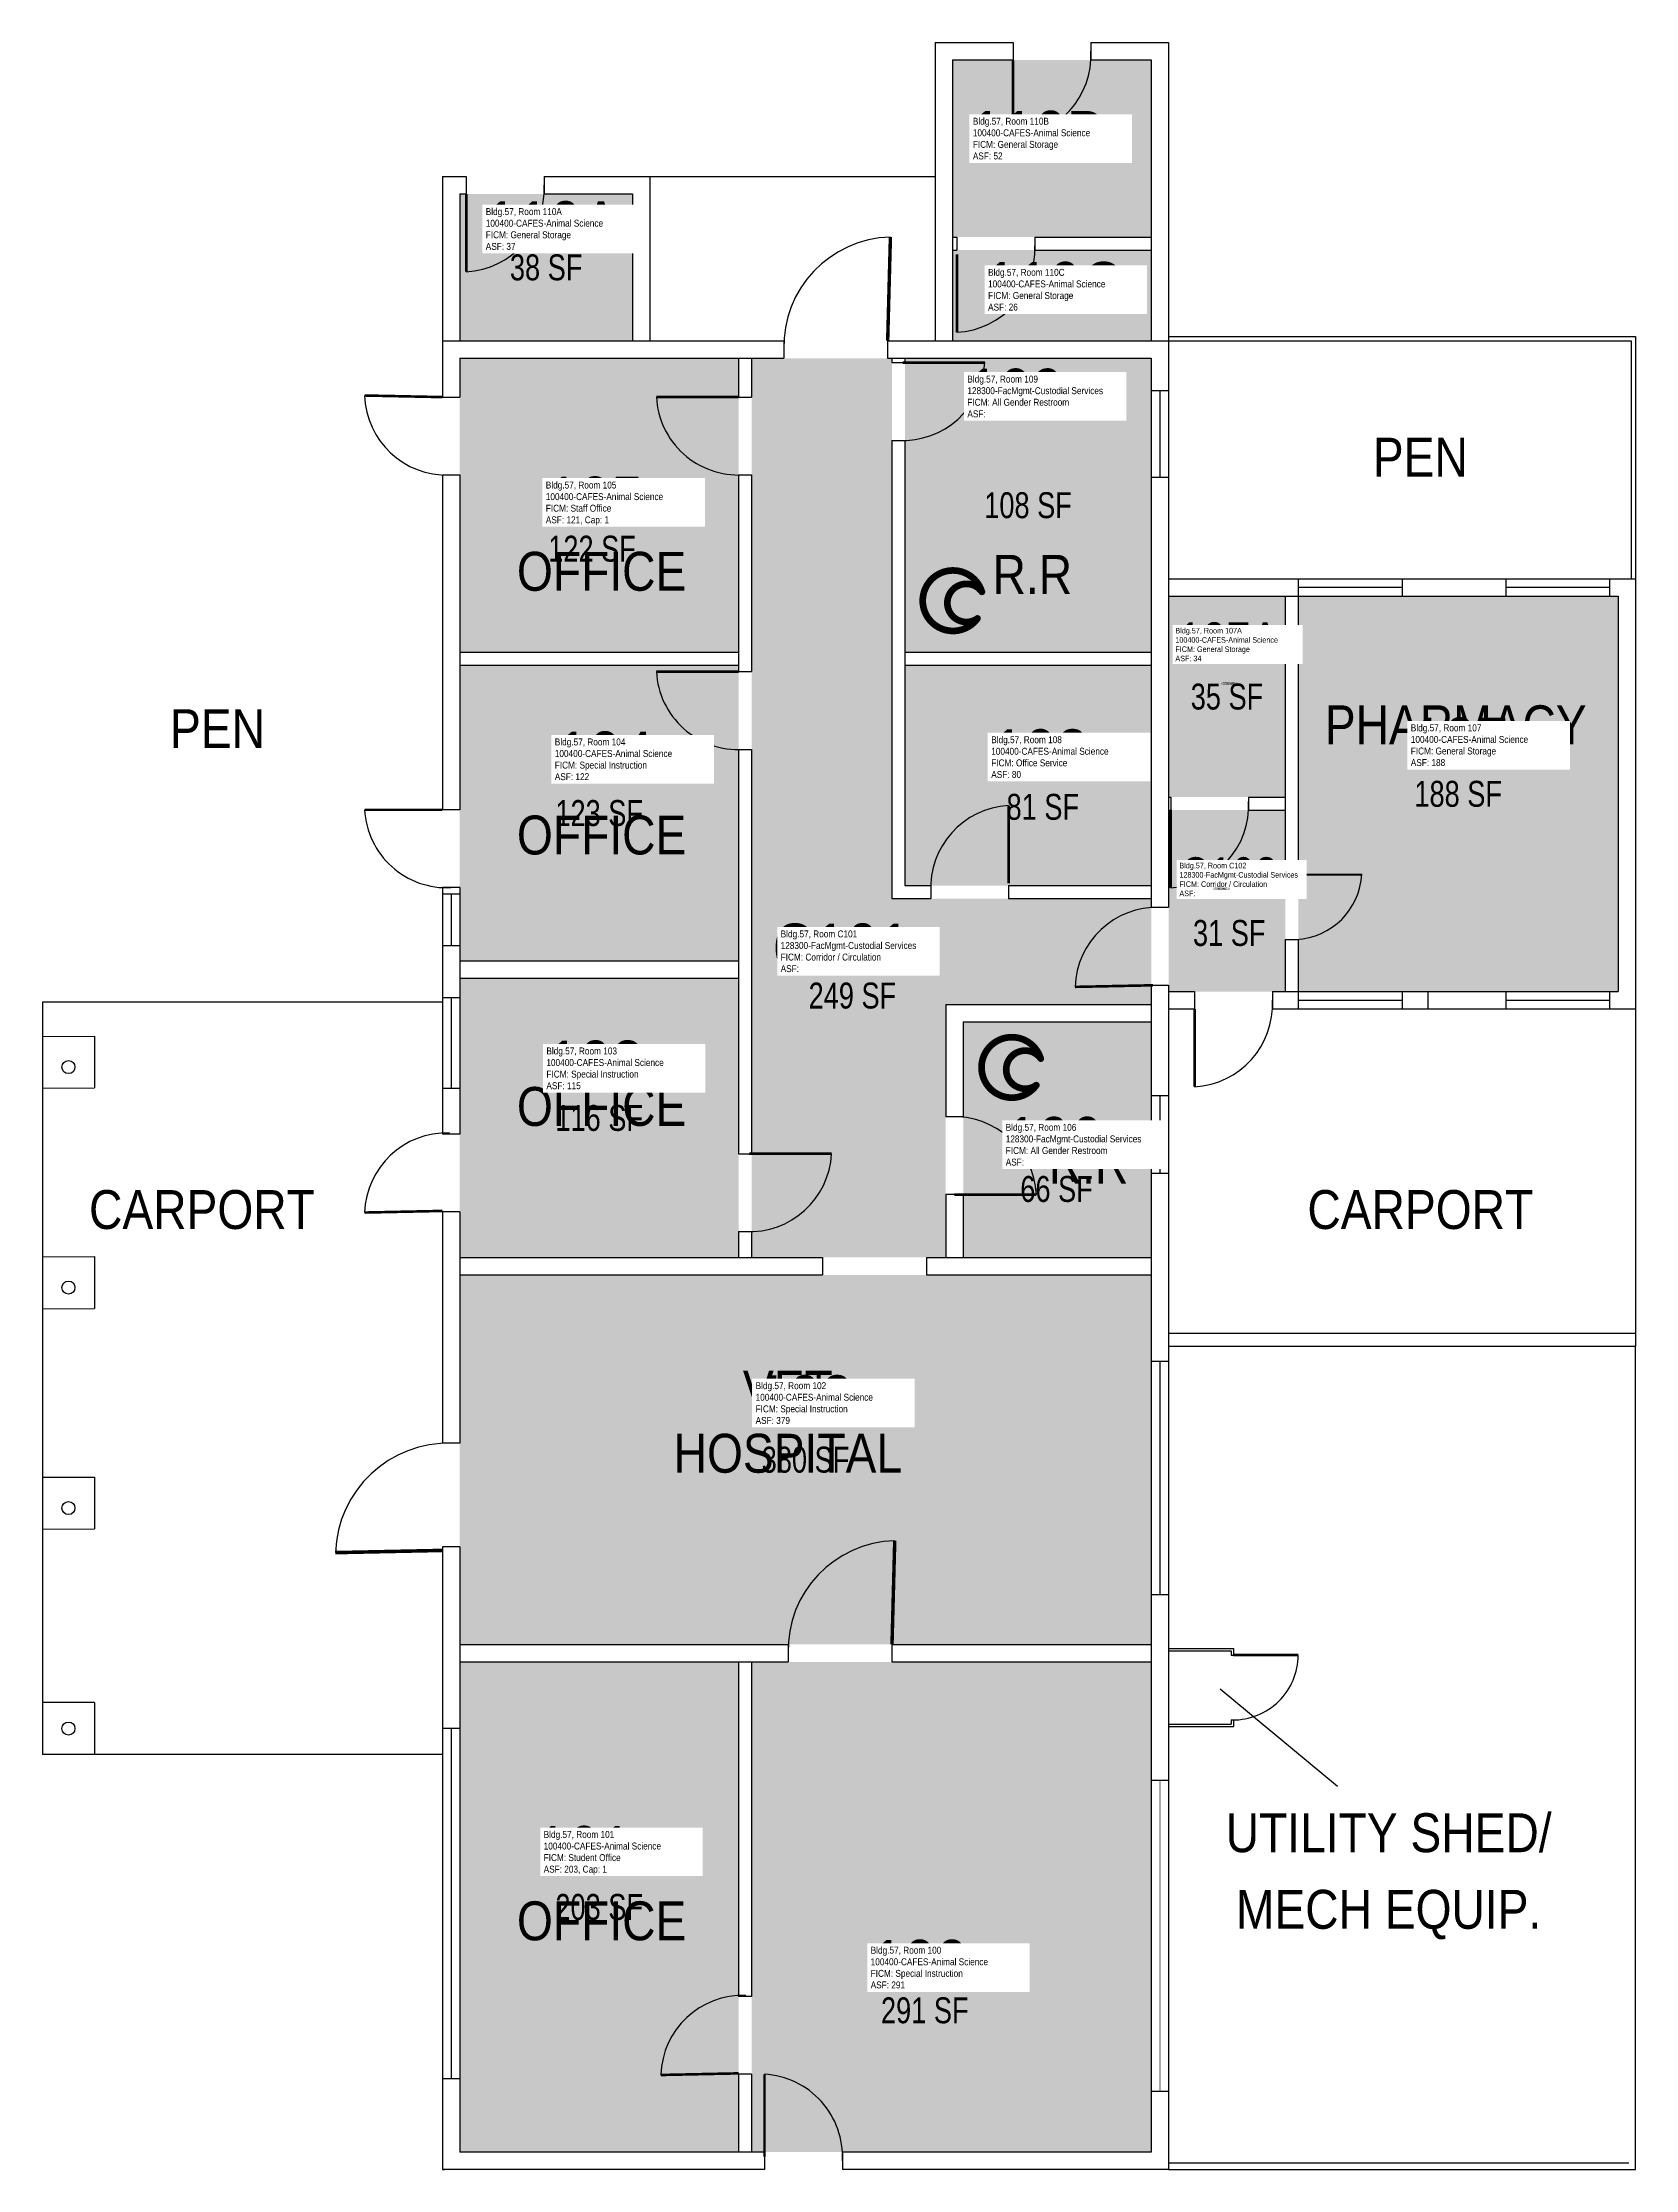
# Model space of a CAD drawing. Header units: inches. Extents: x -185 to 552, y 0 to 984.
import ezdxf
from ezdxf.enums import TextEntityAlignment as Align

# ---------------------------------------------------------------- set-up
doc = ezdxf.new("R2010")
doc.units = ezdxf.units.IN
doc.header["$LTSCALE"] = 50
doc.header["$MEASUREMENT"] = 0
doc.layers.get('0').update_dxf_attribs({"linetype": 'CONTINUOUS'})
for name, color, linetype in [('A-DOOR', 2, 'CONTINUOUS'), ('A-GLAZ', 1, 'CONTINUOUS'), ('A-IDEN-ICON', 4, 'CONTINUOUS'), ('A-IDEN-RNUM', 7, 'CONTINUOUS'), ('A-IDEN-SNUM', 4, 'CONTINUOUS'), ('A-IDEN-TEXT', 4, 'CONTINUOUS'), ('A-IDEN-VNUM', 4, 'CONTINUOUS'), ('A-SITE', 3, 'CONTINUOUS'), ('A-WALL', 5, 'CONTINUOUS'), ('AREA-TEXT', 3, 'CONTINUOUS'), ('Rooms-Category-Color', 7, 'CONTINUOUS'), ('Rooms-College-Color', 7, 'CONTINUOUS'), ('Rooms-Department-Color', 7, 'CONTINUOUS'), ('Rooms-Division-Color', 7, 'CONTINUOUS'), ('Rooms-Information', 7, 'CONTINUOUS')]:
    doc.layers.add(name, color=color, linetype=linetype)
doc.styles.add('CP_AREA', font='arial.ttf', dxfattribs={"height": 15})
doc.styles.add('CP_ROOMVNUMBER', font='arial.ttf', dxfattribs={"width": 0.85, "height": 0.075})
doc.styles.add('ROOMSNUMBER', font='txt', dxfattribs={"height": 1})

# ---------------------------------------------------------------- blocks, each defined once
blk = doc.blocks.new('CPBATH')
at = {"color": 0, "linetype": 'ByBlock', "const_width": 0.0127}
for points in [[(0.0571, 0.0168, 0.861492), (-0.0551, 0, 1)], [(-0.0551, 0, 0.726902), (0.0487, -0.0337, 1)], [(0.0571, 0.0168, 0.729002), (-0.0084, -0.0042, 1)], [(-0.0084, -0.0042, 0.609468), (0.0487, -0.0337, 1)]]:
    blk.add_lwpolyline(points, format="xyb", dxfattribs=at)
at = {"color": 0, "linetype": 'ByBlock', "const_width": 0.00637}
for points in [[(0.0544, 0.0152, 1), (0.0599, 0.0184, 1)], [(0.0459, -0.0353, 1), (0.0515, -0.0321, 1)]]:
    blk.add_lwpolyline(points, format="xyb", close=True, dxfattribs=at)

msp = doc.modelspace()

# ---------------------------------------------------------------- hatches: boundary and pattern name
at = {"layer": 'Rooms-Category-Color', "true_color": 0xe3c5e1}
for points in [[(327.96, 894.01), (327.96, 975.97), (236.04, 975.97), (236.04, 894.01)], [(87.96, 846.01), (87.96, 913.96), (8.04, 913.96), (8.04, 846.01)], [(236.04, 888.01), (236.04, 846.01), (327.96, 846.01), (327.96, 888.01)], [(390, 727.93), (336, 727.93), (336, 634.93), (390, 634.93)], [(396, 544.93), (444, 544.93), (492, 544.93), (540, 544.93), (543.96, 544.93), (543.96, 727.93), (540, 727.93), (492, 727.93), (444, 727.93), (396, 727.93)]]:
    msp.add_hatch(color=254, dxfattribs=at).paths.add_polyline_path(points)
at = {"layer": 'Rooms-Category-Color', "true_color": 0xfa9ba3}
for points in [[(137.04, 837.97), (8.04, 837.97), (8.04, 819.97), (8.04, 783.97), (8.04, 701.97), (137.04, 701.97)], [(213.96, 593.97), (327.96, 593.97), (327.96, 695.97), (213.96, 695.97)], [(137.04, 234.85), (8.04, 234.85), (8.04, 204), (8.04, 42), (8.04, 8.04), (137.04, 8.04)]]:
    msp.add_hatch(color=241, dxfattribs=at).paths.add_polyline_path(points)
at = {"layer": 'Rooms-Category-Color', "true_color": 0xadadad}
for points in [[(143.04, 421.93), (232.92, 421.93), (232.92, 451.05), (232.92, 474.1), (232.92, 538.93), (327.96, 538.93), (327.96, 583.93), (327.96, 587.97), (207.96, 587.97), (207.96, 837.97), (143.04, 837.97)], [(213.96, 701.97), (327.96, 701.97), (327.96, 837.97), (213.96, 837.97)], [(336, 628.93), (336, 544.93), (390, 544.93), (390, 628.93)], [(327.96, 496.93), (327.96, 530.89), (240.96, 530.89), (240.96, 421.93), (327.96, 421.93), (327.96, 460.93)]]:
    msp.add_hatch(color=253, dxfattribs=at).paths.add_polyline_path(points)
at = {"layer": 'Rooms-Category-Color', "true_color": 0xe3f498}
for points in [[(137.04, 695.97), (8.04, 695.97), (8.04, 629.04), (8.04, 566.04), (8.04, 559.08), (137.04, 559.08)], [(8.04, 551.04), (8.04, 542.04), (8.04, 500.04), (8.04, 421.93), (137.04, 421.93), (137.04, 551.04)], [(8.04, 413.89), (8.04, 242.89), (327.96, 242.89), (327.96, 265.93), (327.96, 373.93), (327.96, 413.89)], [(143.04, 8.04), (327.96, 8.04), (327.96, 234.85), (143.04, 234.85)]]:
    msp.add_hatch(color=61, dxfattribs=at).paths.add_polyline_path(points)
at = {"layer": 'Rooms-College-Color', "true_color": 0xe3c5e1}
for points in [[(327.96, 894.01), (327.96, 975.97), (236.04, 975.97), (236.04, 894.01)], [(87.96, 846.01), (87.96, 913.96), (8.04, 913.96), (8.04, 846.01)], [(236.04, 888.01), (236.04, 846.01), (327.96, 846.01), (327.96, 888.01)], [(137.04, 837.97), (8.04, 837.97), (8.04, 819.97), (8.04, 783.97), (8.04, 701.97), (137.04, 701.97)], [(390, 727.93), (336, 727.93), (336, 634.93), (390, 634.93)], [(396, 544.93), (444, 544.93), (492, 544.93), (540, 544.93), (543.96, 544.93), (543.96, 727.93), (540, 727.93), (492, 727.93), (444, 727.93), (396, 727.93)], [(137.04, 695.97), (8.04, 695.97), (8.04, 629.04), (8.04, 566.04), (8.04, 559.08), (137.04, 559.08)], [(213.96, 593.97), (327.96, 593.97), (327.96, 695.97), (213.96, 695.97)], [(8.04, 551.04), (8.04, 542.04), (8.04, 500.04), (8.04, 421.93), (137.04, 421.93), (137.04, 551.04)], [(8.04, 413.89), (8.04, 242.89), (327.96, 242.89), (327.96, 265.93), (327.96, 373.93), (327.96, 413.89)], [(137.04, 234.85), (8.04, 234.85), (8.04, 204), (8.04, 42), (8.04, 8.04), (137.04, 8.04)], [(143.04, 8.04), (327.96, 8.04), (327.96, 234.85), (143.04, 234.85)]]:
    msp.add_hatch(color=254, dxfattribs=at).paths.add_polyline_path(points)
at = {"layer": 'Rooms-College-Color', "true_color": 0xadadad}
for points in [[(143.04, 421.93), (232.92, 421.93), (232.92, 451.05), (232.92, 474.1), (232.92, 538.93), (327.96, 538.93), (327.96, 583.93), (327.96, 587.97), (207.96, 587.97), (207.96, 837.97), (143.04, 837.97)], [(213.96, 701.97), (327.96, 701.97), (327.96, 837.97), (213.96, 837.97)], [(336, 628.93), (336, 544.93), (390, 544.93), (390, 628.93)], [(327.96, 496.93), (327.96, 530.89), (240.96, 530.89), (240.96, 421.93), (327.96, 421.93), (327.96, 460.93)]]:
    msp.add_hatch(color=253, dxfattribs=at).paths.add_polyline_path(points)
at = {"layer": 'Rooms-Department-Color', "true_color": 0xe3c5e1}
for points in [[(327.96, 894.01), (327.96, 975.97), (236.04, 975.97), (236.04, 894.01)], [(87.96, 846.01), (87.96, 913.96), (8.04, 913.96), (8.04, 846.01)], [(236.04, 888.01), (236.04, 846.01), (327.96, 846.01), (327.96, 888.01)], [(137.04, 837.97), (8.04, 837.97), (8.04, 819.97), (8.04, 783.97), (8.04, 701.97), (137.04, 701.97)], [(390, 727.93), (336, 727.93), (336, 634.93), (390, 634.93)], [(396, 544.93), (444, 544.93), (492, 544.93), (540, 544.93), (543.96, 544.93), (543.96, 727.93), (540, 727.93), (492, 727.93), (444, 727.93), (396, 727.93)], [(137.04, 695.97), (8.04, 695.97), (8.04, 629.04), (8.04, 566.04), (8.04, 559.08), (137.04, 559.08)], [(213.96, 593.97), (327.96, 593.97), (327.96, 695.97), (213.96, 695.97)], [(8.04, 551.04), (8.04, 542.04), (8.04, 500.04), (8.04, 421.93), (137.04, 421.93), (137.04, 551.04)], [(8.04, 413.89), (8.04, 242.89), (327.96, 242.89), (327.96, 265.93), (327.96, 373.93), (327.96, 413.89)], [(137.04, 234.85), (8.04, 234.85), (8.04, 204), (8.04, 42), (8.04, 8.04), (137.04, 8.04)], [(143.04, 8.04), (327.96, 8.04), (327.96, 234.85), (143.04, 234.85)]]:
    msp.add_hatch(color=254, dxfattribs=at).paths.add_polyline_path(points)
at = {"layer": 'Rooms-Department-Color', "true_color": 0xacacac}
for points in [[(143.04, 421.93), (232.92, 421.93), (232.92, 451.05), (232.92, 474.1), (232.92, 538.93), (327.96, 538.93), (327.96, 583.93), (327.96, 587.97), (207.96, 587.97), (207.96, 837.97), (143.04, 837.97)], [(213.96, 701.97), (327.96, 701.97), (327.96, 837.97), (213.96, 837.97)], [(336, 628.93), (336, 544.93), (390, 544.93), (390, 628.93)], [(327.96, 496.93), (327.96, 530.89), (240.96, 530.89), (240.96, 421.93), (327.96, 421.93), (327.96, 460.93)]]:
    msp.add_hatch(color=253, dxfattribs=at).paths.add_polyline_path(points)
at = {"layer": 'Rooms-Division-Color', "true_color": 0xe3c5e1}
for points in [[(327.96, 894.01), (327.96, 975.97), (236.04, 975.97), (236.04, 894.01)], [(87.96, 846.01), (87.96, 913.96), (8.04, 913.96), (8.04, 846.01)], [(236.04, 888.01), (236.04, 846.01), (327.96, 846.01), (327.96, 888.01)], [(137.04, 837.97), (8.04, 837.97), (8.04, 819.97), (8.04, 783.97), (8.04, 701.97), (137.04, 701.97)], [(390, 727.93), (336, 727.93), (336, 634.93), (390, 634.93)], [(396, 544.93), (444, 544.93), (492, 544.93), (540, 544.93), (543.96, 544.93), (543.96, 727.93), (540, 727.93), (492, 727.93), (444, 727.93), (396, 727.93)], [(137.04, 695.97), (8.04, 695.97), (8.04, 629.04), (8.04, 566.04), (8.04, 559.08), (137.04, 559.08)], [(213.96, 593.97), (327.96, 593.97), (327.96, 695.97), (213.96, 695.97)], [(8.04, 551.04), (8.04, 542.04), (8.04, 500.04), (8.04, 421.93), (137.04, 421.93), (137.04, 551.04)], [(8.04, 413.89), (8.04, 242.89), (327.96, 242.89), (327.96, 265.93), (327.96, 373.93), (327.96, 413.89)], [(137.04, 234.85), (8.04, 234.85), (8.04, 204), (8.04, 42), (8.04, 8.04), (137.04, 8.04)], [(143.04, 8.04), (327.96, 8.04), (327.96, 234.85), (143.04, 234.85)]]:
    msp.add_hatch(color=254, dxfattribs=at).paths.add_polyline_path(points)
at = {"layer": 'Rooms-Division-Color', "true_color": 0xadadad}
for points in [[(143.04, 421.93), (232.92, 421.93), (232.92, 451.05), (232.92, 474.1), (232.92, 538.93), (327.96, 538.93), (327.96, 583.93), (327.96, 587.97), (207.96, 587.97), (207.96, 837.97), (143.04, 837.97)], [(213.96, 701.97), (327.96, 701.97), (327.96, 837.97), (213.96, 837.97)], [(336, 628.93), (336, 544.93), (390, 544.93), (390, 628.93)], [(327.96, 496.93), (327.96, 530.89), (240.96, 530.89), (240.96, 421.93), (327.96, 421.93), (327.96, 460.93)]]:
    msp.add_hatch(color=253, dxfattribs=at).paths.add_polyline_path(points)

# ---------------------------------------------------------------- linework, layer by layer
at = {"layer": 'A-DOOR'}
for points, const_width in [([(264, 975.97), (264, 939.97)], 1.2), ([(11.04, 913.96), (11.04, 877.96)], 1.2), ([(206.02, 846.08), (207.28, 894)], 1.6), ([(238.04, 885.97), (238.04, 849.97)], 1.2), ([(212.94, 835.96), (250.98, 835.96)], 1.2), ([(0, 819.97), (-35.99, 820.71)], 1.2), ([(137.04, 819.97), (99, 819.97)], 1.2), ([(137.04, 692.97), (99, 692.97)], 1.2), ([(261.96, 594.99), (261.96, 630.99)], 1.2), ([(0, 629.04), (-36, 629.04)], 1.2), ([(337, 628.93), (337, 592.93)], 1.2), ([(395.08, 599), (425.41, 599)], 1.01), ([(328.71, 547.85), (292.71, 547.11)], 1.2), ([(348, 536.89), (348, 500.89)], 1.2), ([(142.02, 469.93), (180.06, 469.93)], 1.2), ([(0, 443.46), (-35.99, 442.71)], 1.2), ([(236.81, 451), (274.85, 451)], 1.2), ([(0, 286.4), (-49.49, 285.37)], 1.65), ([(208.02, 242.96), (209.28, 290.88)], 1.6), ([(366, 237.96), (396, 237.96)], 1.2), ([(137.04, 44.46), (101.05, 43.71)], 1.2), ([(149.04, 5.98), (149.04, 44.02)], 1.2)]:
    msp.add_lwpolyline(points, dxfattribs=dict(at, const_width=const_width))
for centre, radius, start, end in [((261.99, 977.98), 38.06, 273.02703, 3.02703), ((9.03, 915.97), 38.06, 273.02703, 3.02703), ((208.62, 843.33), 50.68, 91.52141, 181.52141), ((236.03, 887.98), 38.06, 273.02703, 3.02703), ((212.97, 837.97), 38.06, 266.97297, 356.97297), ((2.05, 821.94), 38.06, 181.84021, 271.84021), ((137.01, 821.98), 38.06, 183.02703, 273.02703), ((137.01, 694.98), 38.06, 183.02703, 273.02703), ((263.97, 592.98), 38.06, 93.02703, 183.02703), ((334.99, 630.94), 38.06, 273.02703, 3.02703), ((2.01, 631.05), 38.06, 183.02703, 273.02703), ((393.39, 601.03), 32.07, 273.02703, 356.97297), ((330.76, 545.89), 38.06, 88.15979, 178.15979), ((345.99, 538.9), 38.06, 273.02703, 3.02703), ((236.84, 448.99), 38.06, 3.02703, 93.02703), ((2.05, 441.49), 38.06, 88.15979, 178.15979), ((142.05, 471.94), 38.06, 266.97297, 356.97297), ((2.82, 283.69), 52.34, 88.15979, 178.15979), ((210.63, 240.21), 50.68, 91.52141, 181.52141), ((365.75, 238.21), 30.25, 269.52668, 359.52668), ((139.09, 42.49), 38.06, 88.15979, 178.15979), ((147.03, 6.01), 38.06, 356.97297, 86.97297)]:
    msp.add_arc(centre, radius, start, end, dxfattribs=at)
at = {"layer": 'A-GLAZ'}
for p, q in [((327.96, 822.97), (327.96, 782.97)), ((336, 822.97), (336, 782.97)), ((396, 735.97), (444, 735.97)), ((492, 735.97), (540, 735.97)), ((396, 727.93), (444, 727.93)), ((492, 727.93), (540, 727.93)), ((0, 590.04), (0, 566.04)), ((4.02, 590.04), (4.02, 566.04)), ((8.04, 590.04), (8.04, 566.04)), ((0, 542.04), (0, 500.04)), ((4.02, 542.04), (4.02, 500.04)), ((8.04, 542.04), (8.04, 500.04)), ((396, 544.93), (444, 544.93)), ((492, 544.93), (540, 544.93)), ((396, 536.89), (444, 536.89)), ((492, 536.89), (540, 536.89)), ((327.96, 496.93), (327.96, 460.93)), ((336, 496.93), (336, 460.93)), ((327.96, 373.93), (327.96, 265.93)), ((336, 373.93), (336, 265.93)), ((0, 204), (0, 42)), ((4.02, 204), (4.02, 42)), ((8.04, 204), (8.04, 42)), ((327.96, 180), (327.96, 36)), ((336, 180), (336, 36.86))]:
    msp.add_line(p, q, dxfattribs=at)
for points, const_width in [([(331.98, 822.97), (331.98, 782.97)], 0.6), ([(444, 731.95), (396, 731.95)], 0.6), ([(540, 731.95), (492, 731.95)], 0.6), ([(444, 540.91), (396, 540.91)], 0.6), ([(492, 540.91), (540, 540.91)], 0.6), ([(331.98, 496.93), (331.98, 460.93)], 0.6), ([(331.98, 373.93), (331.98, 265.93)], 0.6), ([(331.98, 180), (331.98, 36)], 0.36)]:
    msp.add_lwpolyline(points, dxfattribs=dict(at, const_width=const_width))
at = {"layer": 'A-IDEN-TEXT'}
msp.add_line((359.84, 222.42), (414.07, 177.27), dxfattribs=at)
at = {"layer": 'A-SITE'}
for p, q in [((96, 922), (228, 922)), ((336, 847.96), (552, 847.96)), ((552, 847.96), (552, 735.97)), ((336, 845.96), (550, 845.96)), ((550, 845.96), (550, 735.97)), ((-185.01, 540), (-185.01, 192)), ((0, 540), (-185.01, 540)), ((552, 536.89), (552, 386.89)), ((-185.01, 524.22), (-161.01, 524.35)), ((-161.01, 524.35), (-161.01, 500.35)), ((-185.01, 500.22), (-161.01, 500.35)), ((-185.01, 422.22), (-161.01, 422.34)), ((-161.01, 422.34), (-161.01, 398.34)), ((-185.01, 398.21), (-161.01, 398.34)), ((552, 0), (552, 380.89)), ((-185.01, 320.21), (-161.01, 320.34)), ((-161.01, 320.34), (-161.01, 296.34)), ((-185.01, 296.21), (-161.01, 296.34)), ((-161.01, 216), (-185.01, 216)), ((-161.01, 216), (-161.01, 192)), ((0, 192), (-185.01, 192)), ((336, 3), (549, 3)), ((336, 0), (552, 0))]:
    msp.add_line(p, q, dxfattribs=at)
at = {"layer": 'A-WALL'}
for p, q in [((228, 984.01), (264, 984.01)), ((228, 984.01), (228, 846.01)), ((236.04, 975.97), (264, 975.97)), ((236.04, 975.97), (236.04, 846.01)), ((264, 984.01), (264, 975.97)), ((300, 984.01), (300, 975.97)), ((300, 984.01), (336, 984.01)), ((300, 975.97), (327.96, 975.97)), ((327.96, 975.97), (327.96, 846.01)), ((336, 984.01), (336, 847.96)), ((0, 922), (11.04, 922)), ((0, 922), (0, 846.01)), ((11.04, 922), (11.04, 913.96)), ((47.04, 922), (47.04, 913.96)), ((47.04, 922), (96, 922)), ((96, 922), (96, 846.01)), ((8.04, 913.96), (11.04, 913.96)), ((8.04, 913.96), (8.04, 846.01)), ((47.04, 913.96), (87.96, 913.96)), ((87.96, 913.96), (87.96, 846.01)), ((236.04, 894.01), (238.04, 894.01)), ((236.04, 888.01), (238.04, 888.01)), ((238.04, 894.01), (238.04, 888.01)), ((274.04, 894.01), (274.04, 888.01)), ((274.04, 894.01), (327.96, 894.01)), ((274.04, 888.01), (327.96, 888.01)), ((336, 847.96), (336, 822.97)), ((0, 846.01), (158.01, 846.01)), ((0, 846.01), (0, 819.97)), ((8.04, 837.97), (157.96, 837.97)), ((8.04, 837.97), (8.04, 819.97)), ((8.04, 837.97), (8.04, 819.97)), ((137.04, 837.97), (137.04, 819.97)), ((143.04, 837.97), (143.04, 819.97)), ((157.96, 846.01), (157.96, 837.97)), ((205.96, 846.01), (205.96, 837.97)), ((205.96, 846.01), (336, 846.01)), ((205.96, 837.97), (327.96, 837.97)), ((207.96, 837.97), (207.96, 835.96)), ((213.96, 837.97), (213.96, 835.96)), ((327.96, 837.97), (327.96, 822.97)), ((207.96, 835.96), (213.96, 835.96)), ((0, 819.97), (8.04, 819.97)), ((137.04, 819.97), (143.04, 819.97)), ((327.96, 822.97), (336, 822.97)), ((207.96, 799.96), (213.96, 799.96)), ((207.96, 799.96), (207.96, 587.97)), ((213.96, 799.96), (213.96, 593.97)), ((0, 783.97), (0, 629.04)), ((0, 783.97), (8.04, 783.97)), ((8.04, 783.97), (8.04, 629.04)), ((137.04, 783.97), (143.04, 783.97)), ((137.04, 783.97), (137.04, 692.97)), ((143.04, 783.97), (143.04, 692.97)), ((327.96, 782.97), (336, 782.97)), ((327.96, 782.97), (327.96, 583.93)), ((336, 782.97), (336, 583.93)), ((336, 735.97), (396, 735.97)), ((396, 735.97), (396, 599)), ((444, 735.97), (444, 727.93)), ((444, 735.97), (492, 735.97)), ((492, 735.97), (492, 727.93)), ((540, 735.97), (540, 727.93)), ((540, 735.97), (552, 735.97)), ((552, 735.97), (552, 536.89)), ((336, 727.93), (396, 727.93)), ((390, 727.93), (390, 599)), ((444, 727.93), (492, 727.93)), ((540, 727.93), (543.96, 727.93)), ((543.96, 727.93), (543.96, 544.93)), ((8.04, 701.97), (137.04, 701.97)), ((213.96, 701.97), (327.96, 701.97)), ((8.04, 695.97), (137.04, 695.97)), ((137.04, 692.97), (143.04, 692.97)), ((213.96, 695.97), (327.96, 695.97)), ((137.04, 656.97), (143.04, 656.97)), ((137.04, 656.97), (137.04, 469.93)), ((143.04, 656.97), (143.04, 469.93)), ((336, 634.93), (337, 634.93)), ((337, 634.93), (337, 628.93)), ((373, 634.93), (373, 628.93)), ((373, 634.93), (390, 634.93)), ((8.04, 629.04), (0, 629.04)), ((336, 628.93), (337, 628.93)), ((373, 628.93), (390, 628.93)), ((8.04, 593.04), (0, 593.04)), ((0, 593.04), (0, 590.04)), ((8.04, 593.04), (8.04, 590.04)), ((213.96, 593.97), (225.96, 593.97)), ((225.96, 593.97), (225.96, 587.97)), ((261.96, 593.97), (261.96, 587.97)), ((261.96, 593.97), (327.96, 593.97)), ((390, 599), (396, 599)), ((8.04, 590.04), (0, 590.04)), ((207.96, 587.97), (225.96, 587.97)), ((261.96, 587.97), (327.96, 587.97)), ((327.96, 583.93), (336, 583.93)), ((327.96, 583.93), (327.96, 583.85)), ((8.04, 566.04), (0, 566.04)), ((0, 566.04), (0, 542.04)), ((8.04, 566.04), (8.04, 542.04)), ((390, 569), (396, 569)), ((390, 569), (390, 544.93)), ((396, 569), (396, 536.89)), ((137.04, 559.08), (8.04, 559.08)), ((8.04, 542.04), (0, 542.04)), ((137.04, 551.04), (8.04, 551.04)), ((327.96, 547.93), (336, 547.93)), ((327.96, 547.93), (327.96, 496.93)), ((336, 547.93), (336, 496.93)), ((336, 544.93), (348, 544.93)), ((348, 544.93), (348, 536.89)), ((384, 544.93), (384, 536.89)), ((384, 544.93), (396, 544.93)), ((444, 544.93), (444, 536.89)), ((444, 544.93), (492, 544.93)), ((456, 544.93), (456, 536.89)), ((492, 544.93), (492, 536.89)), ((540, 544.93), (540, 536.89)), ((540, 544.93), (543.96, 544.93)), ((232.92, 538.93), (327.96, 538.93)), ((232.92, 538.93), (232.92, 487.05)), ((336, 536.89), (348, 536.89)), ((384, 536.89), (396, 536.89)), ((444, 536.89), (456, 536.89)), ((456, 536.89), (480, 536.89)), ((480, 536.89), (492, 536.89)), ((540, 536.89), (552, 536.89)), ((240.96, 530.89), (240.96, 487.05)), ((240.96, 530.89), (327.96, 530.89)), ((8.04, 500.04), (0, 500.04)), ((0, 500.04), (0, 479.04)), ((8.04, 500.04), (8.04, 479.04)), ((327.96, 496.93), (336, 496.93)), ((240.96, 487.05), (232.92, 487.05)), ((8.04, 479.04), (0, 479.04)), ((137.04, 469.93), (143.04, 469.93)), ((327.96, 460.93), (336, 460.93)), ((327.96, 460.93), (327.96, 373.93)), ((336, 460.93), (336, 373.93)), ((0, 443.46), (0, 335.95)), ((8.04, 443.04), (0, 443.04)), ((8.04, 443.04), (8.04, 336)), ((232.92, 451.05), (232.92, 421.93)), ((240.96, 451.05), (232.92, 451.05)), ((240.96, 451.05), (240.96, 421.93)), ((137.04, 433.93), (143.04, 433.93)), ((137.04, 433.93), (137.04, 421.93)), ((143.04, 433.93), (143.04, 421.93)), ((8.04, 421.93), (175.92, 421.93)), ((8.04, 413.89), (175.92, 413.89)), ((175.92, 421.93), (175.92, 413.89)), ((223.92, 421.93), (223.92, 413.89)), ((223.92, 421.93), (327.96, 421.93)), ((223.92, 413.89), (327.96, 413.89)), ((336, 386.89), (552, 386.89)), ((552, 386.89), (552, 380.89)), ((327.96, 373.93), (336, 373.93)), ((336, 380.89), (552, 380.89)), ((8.04, 336), (0, 336)), ((8.04, 288), (0, 288)), ((0, 288), (0, 204)), ((8.04, 288), (8.04, 204)), ((327.96, 265.93), (336, 265.93)), ((327.96, 265.93), (327.96, 180)), ((336, 265.93), (336, 180)), ((8.04, 242.89), (159.96, 242.89)), ((159.96, 242.89), (159.96, 234.85)), ((207.96, 242.89), (207.96, 234.85)), ((207.96, 242.89), (327.96, 242.89)), ((336, 240.96), (366, 240.96)), ((336, 239.96), (365, 239.96)), ((365, 239.96), (365, 237.96)), ((365, 237.96), (366, 237.96)), ((366, 240.96), (366, 237.96)), ((8.04, 234.85), (159.96, 234.85)), ((137.04, 234.85), (137.04, 80.04)), ((143.04, 234.85), (143.04, 80.04)), ((207.96, 234.85), (327.96, 234.85)), ((365, 207.96), (366, 207.96)), ((365, 207.96), (365, 205.96)), ((366, 207.96), (366, 204.96)), ((8.04, 204), (0, 204)), ((336, 205.96), (365, 205.96)), ((336, 204.96), (366, 204.96)), ((336, 180), (327.96, 180)), ((143.04, 80.04), (137.04, 80.04)), ((8.04, 42), (0, 42)), ((0, 42), (0, 0)), ((8.04, 42), (8.04, 8.04)), ((143.04, 44.04), (137.04, 44.04)), ((137.04, 44.04), (137.04, 8.04)), ((143.04, 44.04), (143.04, 8.04)), ((336, 36), (327.96, 36)), ((327.96, 36), (327.96, 8.04)), ((336, 36.86), (336, 0)), ((149.04, 0), (0, 0)), ((0, 0), (1, 0)), ((0, 0), (1, 0)), ((149.04, 8.04), (8.04, 8.04)), ((149.04, 8.04), (149.04, 0)), ((327.96, 8.04), (185.04, 8.04)), ((185.04, 8.04), (185.04, 0)), ((336, 0), (185.04, 0))]:
    msp.add_line(p, q, dxfattribs=at)
for centre in [(-173.01, 510), (-173.01, 408), (-173.01, 306), (-173.01, 204)]:
    msp.add_circle(centre, 3, dxfattribs=at)

# ---------------------------------------------------------------- block references
at = {"layer": 'A-IDEN-ICON', "xscale": 244, "yscale": 244, "zscale": 244}
for p in [(235.67, 725.78), (262.89, 509.85)]:
    msp.add_blockref('CPBATH', p, dxfattribs=at)

# ---------------------------------------------------------------- texts
at = {"layer": 'A-IDEN-RNUM', "style": 'ROOMSNUMBER'}
for s, p in [('0110-B0', (275.48, 941.13)), ('0110-A0', (51.02, 899.3)), ('0110-C0', (282.97, 871.21)), ('0109-00', (269.2, 822.3)), ('0105-00', (70.6, 772.36)), ('0107-A0', (364.13, 687.46)), ('0107-00', (470.83, 660.48)), ('0104-00', (75.22, 653.96)), ('0108-00', (276.7, 654.99)), ('C102-00', (360.38, 592.56)), ('C101-00', (188.66, 565.62)), ('0103-00', (70.87, 510.99)), ('0106-00', (282.94, 475.65)), ('0102-00', (167.67, 356.13)), ('0101-00', (69.36, 148.07)), ('0100-00', (210.5, 94.38))]:
    msp.add_text(s, height=0.96, dxfattribs=at).set_placement(p, align=Align.MIDDLE)
at = {"layer": 'A-IDEN-SNUM', "style": 'ROOMSNUMBER'}
for s, p in [('05700110B0', (275.48, 941.13)), ('05700110A0', (51.02, 899.3)), ('05700110C0', (282.97, 871.21)), ('0570010900', (269.2, 822.3)), ('0570010500', (70.6, 772.36)), ('05700107A0', (364.13, 687.46)), ('0570010700', (470.83, 660.48)), ('0570010400', (75.22, 653.96)), ('0570010800', (276.7, 654.99)), ('0570C10200', (360.38, 592.56)), ('0570C10100', (188.66, 565.62)), ('0570010300', (70.87, 510.99)), ('0570010600', (282.94, 475.65)), ('0570010200', (167.67, 356.13)), ('0570010100', (69.36, 148.07)), ('0570010000', (210.5, 94.38))]:
    msp.add_text(s, height=0.96, dxfattribs=at).set_placement(p, align=Align.MIDDLE)
at = {"layer": 'A-IDEN-TEXT', "style": 'CP_ROOMVNUMBER', "width": 0.85}
for s, p in [('PEN', (452.46, 792.17)), ('OFFICE', (73.66, 739.39)), ('R.R', (272.93, 737.95)), ('PEN', (-104.07, 666.58)), ('PHARMACY', (468.84, 668.37)), ('OFFICE', (73.66, 617.39)), ('OFFICE', (73.66, 491.8)), ('R.R', (298.95, 465.14)), ('CARPORT', (-111.25, 444.11)), ('CARPORT', (452.46, 444.11)), ('VET', (159.83, 360.5)), ('HOSPITAL', (159.83, 331.36)), ('UTILITY SHED/', (437.8, 156.14)), ('MECH EQUIP.', (437.8, 118.01)), ('OFFICE', (73.66, 115.03))]:
    msp.add_text(s, height=18, dxfattribs=at).set_placement(p, align=Align.MIDDLE)
at = {"layer": 'A-IDEN-VNUM', "style": 'CP_ROOMVNUMBER'}
for s, height, width, p in [('110B', 22.5, 0.85, (275.48, 941.13)), ('110A', 22.5, 0.85, (51.02, 899.3)), ('110C', 22.5, 0.85, (282.97, 871.21)), ('109', 22.5, 0.85, (265.2, 821.82)), ('105', 22.5, 0.85, (70.6, 771.88)), ('107A', 18, 0.8, (363.81, 706.73)), ('107', 22.5, 0.85, (470.83, 660.48)), ('104', 22.5, 0.85, (75.22, 653.96)), ('108', 22.5, 0.85, (276.7, 654.99)), ('C102', 18, 0.75, (363.81, 598.04)), ('C101', 22.5, 0.85, (184.74, 565.14)), ('103', 22.5, 0.85, (70.87, 510.99)), ('106', 22.5, 0.85, (282.94, 475.65)), ('102', 22.5, 0.85, (167.67, 356.13)), ('101', 22.5, 0.85, (65.52, 147.59)), ('100', 22.5, 0.85, (220.92, 94.96))]:
    msp.add_text(s, height=height, dxfattribs=dict(at, width=width)).set_placement(p, align=Align.MIDDLE)
at = {"layer": 'AREA-TEXT', "style": 'CP_AREA', "width": 0.75}
for s, p in [('52 SF', (282, 934.99)), ('38 SF', (48, 879.99)), ('27 SF', (282, 867.01)), ('108 SF', (270.96, 769.97)), ('122 SF', (69.24, 749.85)), ('35 SF', (363, 681.43)), ('188 SF', (469.98, 636.43)), ('123 SF', (72.54, 627.53)), ('81 SF', (277.79, 630.41)), ('31 SF', (364.04, 572.06)), ('249 SF', (189.69, 543.1)), ('116 SF', (72.54, 486.48)), ('66 SF', (284.14, 453.62)), ('380 SF', (168, 328.39)), ('203 SF', (72.54, 121.44)), ('291 SF', (223.18, 73.63))]:
    msp.add_text(s, height=12, dxfattribs=at).set_placement(p, align=Align.MIDDLE_CENTER)

# ---------------------------------------------------------------- next in the draw order: texts
at = {"layer": 'Rooms-Information', "attachment_point": 7, "style": 'CP_ROOMVNUMBER', "bg_fill": 3, "box_fill_scale": 1.5, "bg_fill_color": 256, "bg_fill_true_color": 13158600, "bg_fill_transparency": 0}
for s, insert, char_height, width in [('Bldg.57, Room 110B^M^J100400-CAFES-Animal Science^M^JFICM: General Storage^M^JASF: 52', (245.42, 929.88), 3.2143, 72), ('Bldg.57, Room 110A^M^J100400-CAFES-Animal Science^M^JFICM: General Storage^M^JASF: 37', (20.06, 888.05), 3.2143, 72), ('Bldg.57, Room 110C^M^J100400-CAFES-Animal Science^M^JFICM: General Storage^M^JASF: 26', (252.46, 859.96), 3.2143, 72), ('Bldg.57, Room 109^M^J128300-FacMgmt-Custodial Services^M^JFICM: All Gender Restroom^M^JASF: ', (242.89, 810.57), 3.2143, 72), ('Bldg.57, Room 105^M^J100400-CAFES-Animal Science^M^JFICM: Staff Office^M^JASF: 121, Cap: 1', (47.84, 760.63), 3.2143, 72), ('Bldg.57, Room 107A^M^J100400-CAFES-Animal Science^M^JFICM: General Storage^M^JASF: 34', (339.13, 697.73), 2.5714, 57.6), ('Bldg.57, Room 107^M^J100400-CAFES-Animal Science^M^JFICM: General Storage^M^JASF: 188', (448.06, 649.23), 3.2143, 72), ('Bldg.57, Room 104^M^J100400-CAFES-Animal Science^M^JFICM: Special Instruction^M^JASF: 122', (52, 642.71), 3.2143, 72), ('Bldg.57, Room 108^M^J100400-CAFES-Animal Science^M^JFICM: Office Service^M^JASF: 80', (253.93, 643.74), 3.2143, 72), ('Bldg.57, Room C102^M^J128300-FacMgmt-Custodial Services^M^JFICM: Corridor / Circulation^M^JASF: ', (340.99, 589.04), 2.5714, 57.6), ('Bldg.57, Room C101^M^J128300-FacMgmt-Custodial Services^M^JFICM: Corridor / Circulation^M^JASF: ', (156.5, 553.89), 3.2143, 72), ('Bldg.57, Room 103^M^J100400-CAFES-Animal Science^M^JFICM: Special Instruction^M^JASF: 115', (48.11, 499.74), 3.2143, 72), ('Bldg.57, Room 106^M^J128300-FacMgmt-Custodial Services^M^JFICM: All Gender Restroom^M^JASF: ', (260.63, 464.4), 3.2143, 72), ('Bldg.57, Room 102^M^J100400-CAFES-Animal Science^M^JFICM: Special Instruction^M^JASF: 379', (144.9, 344.88), 3.2143, 72), ('Bldg.57, Room 101^M^J100400-CAFES-Animal Science^M^JFICM: Student Office^M^JASF: 203, Cap: 1', (46.85, 136.34), 3.2143, 72), ('Bldg.57, Room 100^M^J100400-CAFES-Animal Science^M^JFICM: Special Instruction^M^JASF: 291', (198.15, 83.71), 3.2143, 72)]:
    msp.add_mtext(s, dxfattribs=dict(at, insert=insert, char_height=char_height, width=width))

doc.saveas('drawing.dxf')
